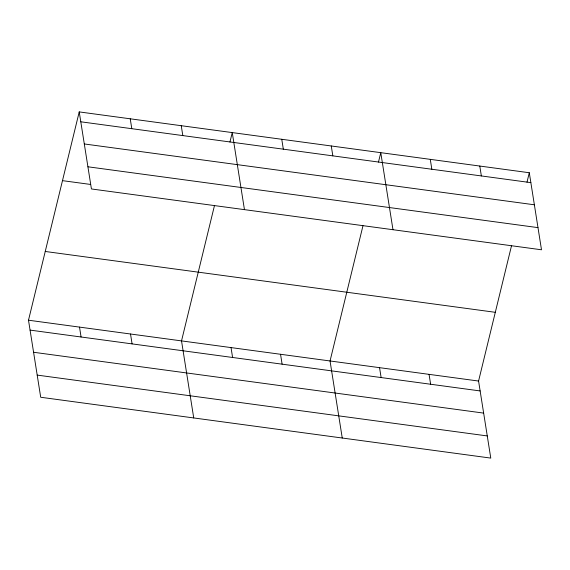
<?xml version="1.0" encoding="UTF-8"?>
<svg xmlns="http://www.w3.org/2000/svg" width="570" height="570" viewBox="0 0 570 570"><rect width="100%" height="100%" fill="white"/><g stroke="black" fill="none" stroke-linecap="round" stroke-linejoin="round"><path stroke-width="0.85" d="M511.504 245.798L478.572 381.045L490.777 458.095L40.705 397.261L28.5 320.212L79.223 111.905L529.295 172.739L541.5 249.788L91.428 188.955L79.223 111.905M214.455 205.649L181.524 340.896L193.729 417.945M229.945 142.037L232.254 132.589L244.452 209.639M362.983 225.727L330.044 360.974L342.249 438.024M378.473 162.115L380.774 152.667L392.979 229.717M526.994 182.193L529.295 172.739M80.79 121.795L530.862 182.635M84.303 143.961L534.375 204.794M87.923 166.789L537.987 227.63M62.486 180.647L90.63 184.452M45.237 251.47L495.309 312.31M28.5 320.212L478.572 381.045M30.068 330.101L480.139 390.942M33.58 352.267L483.645 413.1M37.193 375.096L487.264 435.936M479.79 166.048L481.358 175.945M430.279 159.358L431.846 169.254M429.06 374.355L430.628 384.251M379.556 367.664L381.123 377.561M331.263 145.97L332.83 155.867M281.758 139.279L283.326 149.176M280.54 354.276L282.107 364.173M231.028 347.586L232.596 357.483M181.246 125.692L182.806 135.589M130.238 118.795L131.798 128.692M130.516 333.999L132.083 343.895M79.508 327.102L81.075 336.998"/></g></svg>
